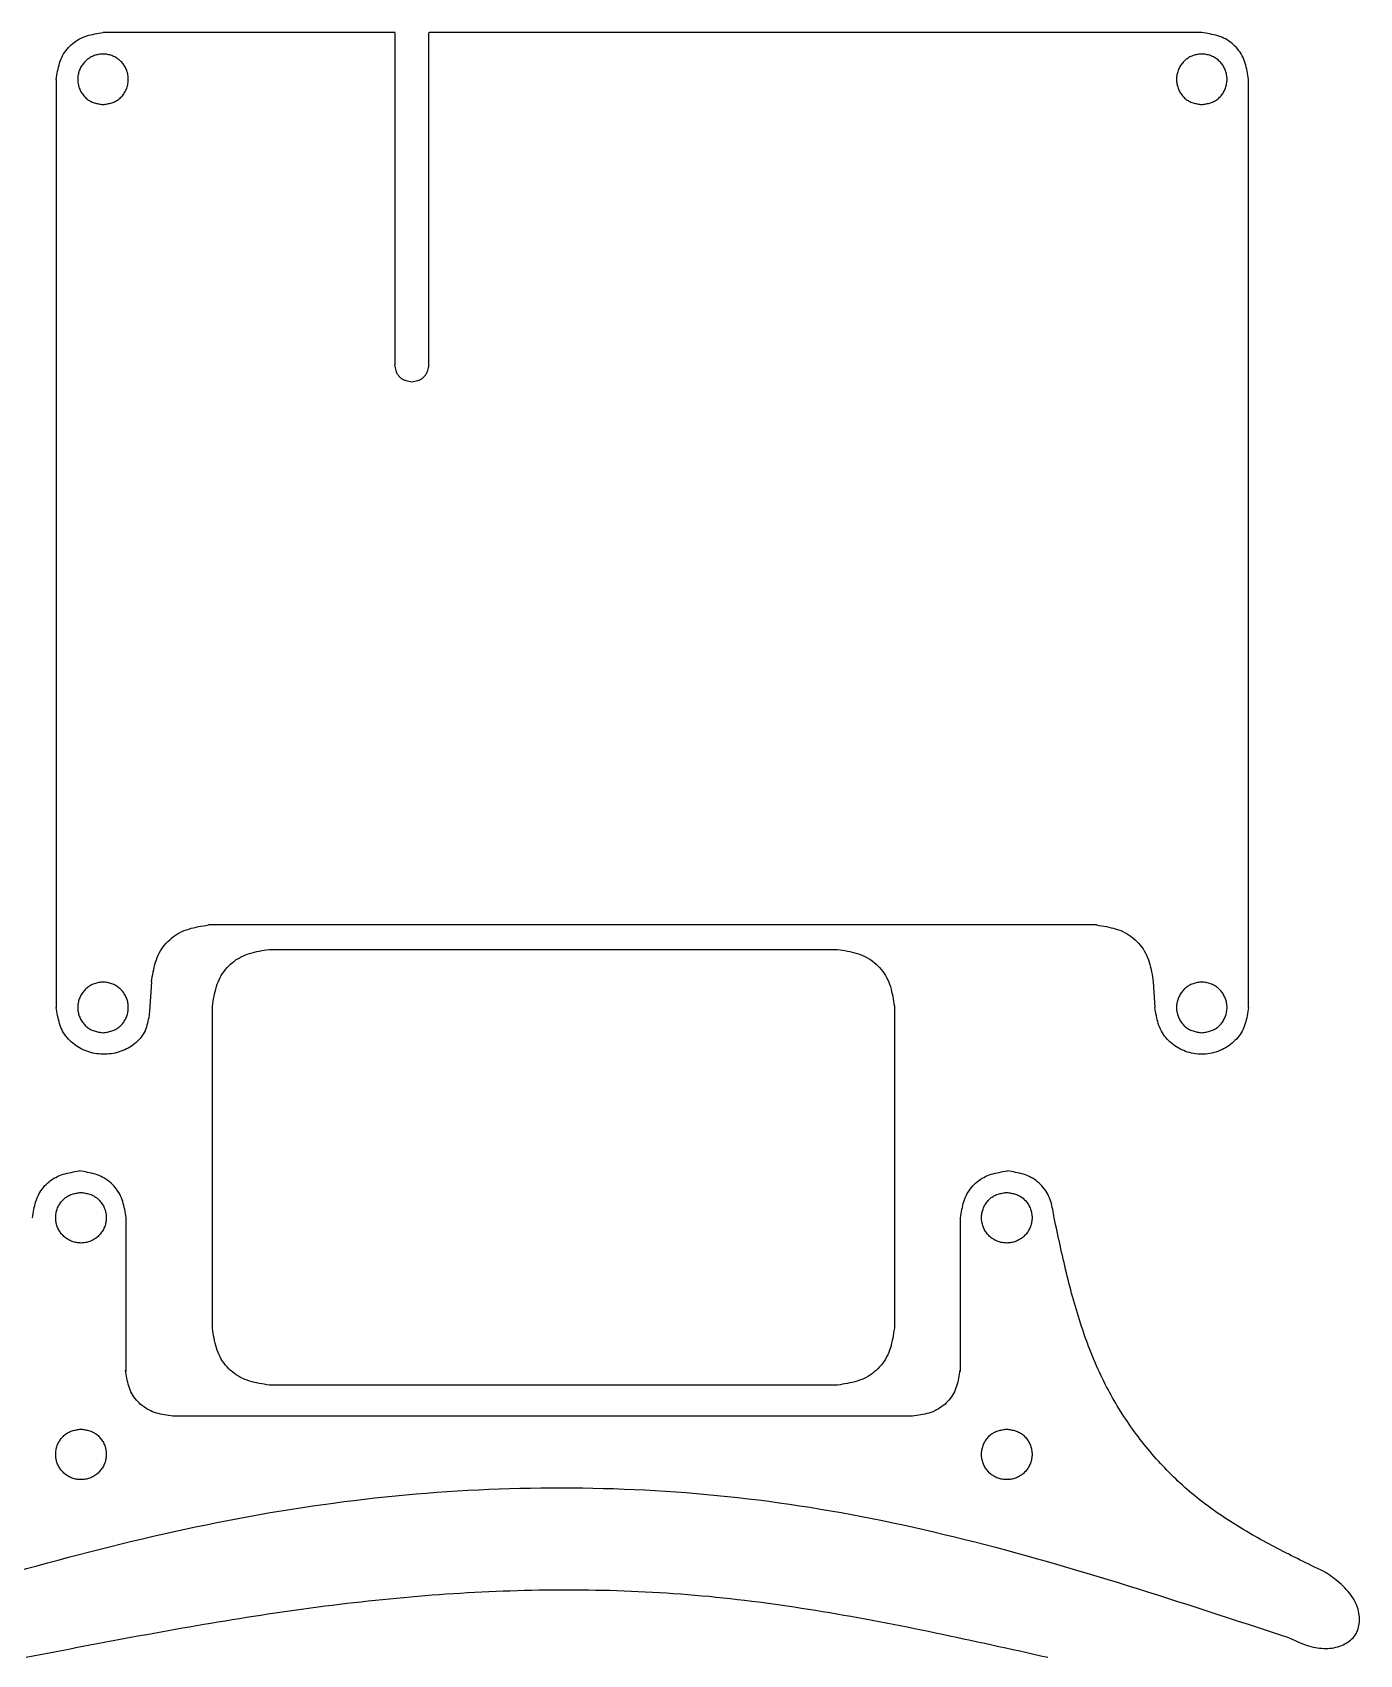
# Model space of a CAD drawing. Extents: x 7 to 258, y 12 to 200.
# Drawn here: x 188.1 to 258.2, y 114.7 to 200.4 of the extents above; entities that cross this region are included whole.
import ezdxf

# ---------------------------------------------------------------- set-up
doc = ezdxf.new("R2010")
doc.units = 0
doc.layers.add('spacers', color=7, linetype='CONTINUOUS')
doc.layers.add('top', color=7, linetype='CONTINUOUS')

msp = doc.modelspace()

# ---------------------------------------------------------------- linework, layer by layer
at = {"layer": 'spacers', "color": 7}
for points in [[(200.621321, 151.969529), (230.621332, 151.969529)], [(200.621321, 151.969529), (200.621321, 151.969529)], [(197.621322, 131.96953), (197.621322, 148.96953)], [(233.621326, 148.96953), (233.621326, 131.96953)], [(193.063986, 129.693918), (193.063986, 137.80507)], [(237.116959, 129.69393), (237.116959, 137.805073)], [(230.621332, 128.96953), (200.621321, 128.96953)], [(234.583365, 127.323305), (195.530397, 127.323305)]]:
    msp.add_lwpolyline(points, dxfattribs=at)
at = {"layer": 'spacers', "color": 3}
for points in [[(190.683828, 139.140176), (190.683828, 139.140176)], [(239.554879, 139.140176), (239.554879, 139.140176)], [(190.683828, 126.646593), (190.683828, 126.646593)], [(239.554879, 126.646593), (239.554879, 126.646593)]]:
    msp.add_lwpolyline(points, dxfattribs=at)
at = {"layer": 'spacers', "color": 7}
for points, knots in [([(197.621322, 148.96953), (197.648541, 149.144604), (197.70265, 149.492623), (197.820225, 150.005933), (198.011662, 150.492047), (198.302454, 150.923375), (198.667478, 151.288399), (199.098805, 151.579191), (199.58492, 151.770627), (200.098228, 151.888201), (200.446247, 151.94231), (200.621321, 151.969529)], [0, 0, 0, 0, 0.53149, 1.056518, 1.57713, 2.088873, 2.605481, 3.117227, 3.637836, 4.162863, 4.694353, 4.694353, 4.694353, 4.694353]), ([(230.621332, 151.969529), (230.796406, 151.94231), (231.144423, 151.888202), (231.657728, 151.770623), (232.143842, 151.579194), (232.575162, 151.288396), (232.940187, 150.923376), (233.23097, 150.492044), (233.422413, 150.005934), (233.539992, 149.492624), (233.594104, 149.144604), (233.621326, 148.96953)], [0, 0, 0, 0, 0.531489, 1.05651, 1.57712, 2.08886, 2.605467, 3.117207, 3.63782, 4.162849, 4.694341, 4.694341, 4.694341, 4.694341]), ([(188.126133, 137.80507), (188.148712, 137.948928), (188.193598, 138.234909), (188.290755, 138.656705), (188.448497, 139.056459), (188.687943, 139.411495), (188.988662, 139.712216), (189.343696, 139.951665), (189.74345, 140.109409), (190.165246, 140.206567), (190.451228, 140.251454), (190.595086, 140.274034)], [0, 0, 0, 0, 0.436824, 0.868377, 1.296335, 1.717937, 2.143531, 2.565134, 2.993091, 3.424645, 3.86147, 3.86147, 3.86147, 3.86147]), ([(193.063986, 137.80507), (193.041406, 137.948928), (192.996519, 138.234909), (192.899363, 138.656705), (192.741619, 139.056458), (192.502175, 139.411495), (192.201457, 139.712216), (191.846423, 139.951665), (191.446669, 140.109409), (191.024873, 140.206567), (190.738891, 140.251454), (190.595033, 140.274034)], [0, 0, 0, 0, 0.436824, 0.868378, 1.296336, 1.717937, 2.14353, 2.565133, 2.99309, 3.424644, 3.86147, 3.86147, 3.86147, 3.86147]), ([(237.116959, 137.805073), (237.139537, 137.948931), (237.184423, 138.234914), (237.281589, 138.656707), (237.439324, 139.056463), (237.678772, 139.411495), (237.979493, 139.712216), (238.334532, 139.951652), (238.734278, 140.109406), (239.156075, 140.20656), (239.44206, 140.251446), (239.585923, 140.274026)], [0, 0, 0, 0, 0.436825, 0.86838, 1.296335, 1.717935, 2.143529, 2.565138, 2.993081, 3.424633, 3.861471, 3.861471, 3.861471, 3.861471]), ([(242.05486, 137.805073), (242.032283, 137.948931), (241.987401, 138.234913), (241.890247, 138.656711), (241.732491, 139.056459), (241.493049, 139.411494), (241.192335, 139.712211), (240.837307, 139.951663), (240.437554, 140.109401), (240.015759, 140.206559), (239.72978, 140.251446), (239.585923, 140.274026)], [0, 0, 0, 0, 0.436824, 0.868377, 1.296337, 1.717936, 2.143525, 2.565118, 2.993078, 3.42463, 3.86145, 3.86145, 3.86145, 3.86145]), ([(256.416274, 119.063285), (255.603907, 119.457836), (253.984311, 120.244444), (251.622823, 121.545203), (249.427957, 123.076307), (247.506369, 124.919164), (245.875725, 127.002021), (244.494724, 129.38246), (243.453045, 132.041824), (242.678573, 134.90147), (242.263191, 136.835217), (242.05486, 137.80507)], [0, 0, 0, 0, 2.709202, 5.401275, 8.081181, 10.712129, 13.35724, 15.992566, 18.939208, 21.8967, 24.872476, 24.872476, 24.872476, 24.872476]), ([(200.621321, 128.96953), (200.446247, 128.99675), (200.098228, 129.050858), (199.584919, 129.168433), (199.098803, 129.359867), (198.667477, 129.650661), (198.302454, 130.015685), (198.011662, 130.447013), (197.820225, 130.933127), (197.70265, 131.446436), (197.648541, 131.794456), (197.621322, 131.96953)], [0, 0, 0, 0, 0.53149, 1.056517, 1.577129, 2.088873, 2.60548, 3.117224, 3.637836, 4.162863, 4.694353, 4.694353, 4.694353, 4.694353]), ([(233.621326, 131.96953), (233.594104, 131.794456), (233.539992, 131.446436), (233.422412, 130.933126), (233.23097, 130.447015), (232.940187, 130.015683), (232.575162, 129.650664), (232.143842, 129.359865), (231.657728, 129.168436), (231.144423, 129.050858), (230.796406, 128.99675), (230.621332, 128.96953)], [0, 0, 0, 0, 0.531491, 1.05652, 1.577133, 2.088873, 2.605481, 3.11722, 3.63783, 4.162851, 4.69434, 4.69434, 4.69434, 4.69434]), ([(195.530397, 127.323305), (195.384816, 127.34514), (195.095295, 127.388563), (194.667772, 127.483727), (194.263399, 127.63913), (193.903972, 127.874537), (193.599204, 128.169988), (193.356487, 128.519848), (193.197121, 128.914851), (193.098927, 129.331397), (193.053339, 129.614141), (193.030396, 129.756442)], [0, 0, 0, 0, 0.441592, 0.878212, 1.311774, 1.733228, 2.158017, 2.578141, 3.000696, 3.427435, 3.859814, 3.859814, 3.859814, 3.859814]), ([(237.083374, 129.756442), (237.060428, 129.614142), (237.014835, 129.331398), (236.916648, 128.914853), (236.757298, 128.519842), (236.514565, 128.169989), (236.209792, 127.874539), (235.850366, 127.63913), (235.445995, 127.483727), (235.018471, 127.388562), (234.728948, 127.34514), (234.583365, 127.323305)], [0, 0, 0, 0, 0.43238, 0.859118, 1.281668, 1.701799, 2.126593, 2.548045, 2.981606, 3.418224, 3.859822, 3.859822, 3.859822, 3.859822]), ([(175.693256, 115.63832), (178.623646, 116.552098), (184.478437, 118.377785), (193.344938, 120.821306), (202.223667, 122.635176), (211.107705, 123.558044), (219.898201, 123.609711), (228.689294, 122.757657), (237.369241, 120.929312), (245.936928, 118.443099), (251.58948, 116.574295), (254.420511, 115.63832)], [0, 0, 0, 0, 9.208478, 18.398136, 27.581191, 36.360372, 45.149522, 53.911366, 62.803248, 71.718186, 80.663172, 80.663172, 80.663172, 80.663172]), ([(254.420511, 115.63832), (254.576089, 115.566748), (254.886264, 115.424056), (255.361676, 115.235553), (255.829291, 115.107642), (256.284914, 115.054436), (256.719317, 115.073406), (257.123908, 115.170317), (257.481217, 115.336273), (257.778561, 115.555215), (258.011437, 115.839815), (258.144225, 116.182737), (258.188105, 116.549375), (258.156328, 116.942059), (258.041156, 117.341835), (257.843484, 117.729124), (257.57255, 118.099284), (257.230719, 118.443051), (256.832321, 118.763718), (256.555249, 118.96322), (256.416274, 119.063287)], [0, 0, 0, 0, 0.513731, 1.024219, 1.532778, 1.963222, 2.395315, 2.830701, 3.202301, 3.57028, 3.929938, 4.289593, 4.657572, 5.029172, 5.464555, 5.896648, 6.327101, 6.835654, 7.346137, 7.859873, 7.859873, 7.859873, 7.859873]), ([(187.787418, 114.601473), (189.78511, 114.987735), (193.780039, 115.760173), (199.794406, 116.808108), (205.814186, 117.628487), (211.840019, 118.115312), (217.848256, 118.223042), (223.863731, 117.897594), (229.848173, 117.075632), (235.800218, 115.920513), (239.748889, 115.041466), (241.725337, 114.601473)], [0, 0, 0, 0, 6.10404, 12.206695, 18.31285, 24.323625, 30.332377, 36.327526, 42.376774, 48.438189, 54.512585, 54.512585, 54.512585, 54.512585])]:
    msp.add_open_spline(points, degree=3, knots=knots, dxfattribs=at)
at = {"layer": 'spacers', "color": 3}
for points, knots in [([(190.683828, 139.140176), (190.605616, 139.127984), (190.450437, 139.103794), (190.222285, 139.051431), (190.007336, 138.966268), (189.818056, 138.835776), (189.657136, 138.67216), (189.524373, 138.4806), (189.424856, 138.267705), (189.362916, 138.039751), (189.341642, 137.804896), (189.362949, 137.569877), (189.424613, 137.341834), (189.523859, 137.129828), (189.657572, 136.940754), (189.819575, 136.778794), (190.008554, 136.645154), (190.220374, 136.545868), (190.448422, 136.484162), (190.683828, 136.4629), (190.919234, 136.484162), (191.147281, 136.545867), (191.3591, 136.645155), (191.548079, 136.778795), (191.710081, 136.940755), (191.843795, 137.129827), (191.943039, 137.341835), (192.004704, 137.569878), (192.026011, 137.804897), (192.004737, 138.039752), (191.942798, 138.267705), (191.843281, 138.4806), (191.710519, 138.672161), (191.549599, 138.835776), (191.360319, 138.966267), (191.14537, 139.051432), (190.917219, 139.103794), (190.76204, 139.127984), (190.683828, 139.140176)], [0, 0, 0, 0, 0.237449, 0.471117, 0.701096, 0.926359, 1.155464, 1.386083, 1.622291, 1.857038, 2.091236, 2.325975, 2.561249, 2.796472, 3.024517, 3.252521, 3.480458, 3.715455, 3.950619, 4.185714, 4.420807, 4.655971, 4.890966, 5.118904, 5.346908, 5.574953, 5.810175, 6.04545, 6.28019, 6.514386, 6.749133, 6.985341, 7.215959, 7.445065, 7.670329, 7.900306, 8.133974, 8.371421, 8.371421, 8.371421, 8.371421]), ([(239.554879, 139.140176), (239.476663, 139.127984), (239.32148, 139.103795), (239.093324, 139.051431), (238.878373, 138.966269), (238.689094, 138.835776), (238.528172, 138.672164), (238.395419, 138.480597), (238.2959, 138.267705), (238.233955, 138.039753), (238.212678, 137.804897), (238.233989, 137.569878), (238.295659, 137.341835), (238.394905, 137.12983), (238.52861, 136.940751), (238.690614, 136.778796), (238.879591, 136.645153), (239.091413, 136.545868), (239.319465, 136.484161), (239.554872, 136.4629), (239.790277, 136.484162), (240.018319, 136.545869), (240.230139, 136.645153), (240.419115, 136.778797), (240.58112, 136.940752), (240.714822, 137.129833), (240.814087, 137.34183), (240.875747, 137.569879), (240.897049, 137.804897), (240.87578, 138.039751), (240.813846, 138.267709), (240.714308, 138.480594), (240.581558, 138.672164), (240.420635, 138.835774), (240.231357, 138.966269), (240.016408, 139.05143), (239.788262, 139.103794), (239.633088, 139.127984), (239.554879, 139.140176)], [0, 0, 0, 0, 0.237459, 0.471128, 0.701109, 0.92637, 1.155477, 1.386092, 1.6223, 1.857048, 2.091244, 2.325985, 2.561261, 2.796484, 3.024526, 3.25253, 3.480465, 3.715464, 3.95063, 4.185734, 4.420819, 4.655978, 4.890976, 5.118911, 5.346916, 5.574956, 5.810185, 6.045459, 6.280199, 6.514395, 6.749142, 6.985355, 7.215969, 7.445076, 7.670337, 7.900317, 8.13398, 8.371419, 8.371419, 8.371419, 8.371419]), ([(190.683828, 126.646593), (190.605616, 126.6344), (190.450437, 126.61021), (190.222285, 126.557848), (190.007336, 126.472685), (189.818055, 126.342195), (189.657136, 126.178578), (189.524373, 125.987018), (189.424856, 125.774122), (189.362916, 125.546169), (189.341642, 125.311315), (189.362949, 125.076296), (189.424613, 124.848253), (189.52386, 124.636247), (189.657572, 124.447173), (189.819574, 124.285212), (190.008554, 124.151572), (190.220374, 124.052285), (190.448421, 123.990577), (190.683828, 123.969314), (190.919234, 123.990579), (191.147281, 124.052285), (191.3591, 124.151572), (191.548079, 124.285212), (191.710081, 124.447172), (191.843795, 124.636245), (191.943039, 124.848252), (192.004704, 125.076295), (192.026011, 125.311314), (192.004737, 125.546169), (191.942798, 125.774122), (191.843281, 125.987017), (191.710519, 126.178578), (191.549599, 126.342193), (191.360319, 126.472685), (191.14537, 126.557848), (190.917218, 126.610209), (190.76204, 126.6344), (190.683828, 126.646593)], [0, 0, 0, 0, 0.237449, 0.471117, 0.701095, 0.926358, 1.155464, 1.386083, 1.622291, 1.857038, 2.091234, 2.325974, 2.561248, 2.796469, 3.024515, 3.25252, 3.480458, 3.715454, 3.950619, 4.185714, 4.420807, 4.655972, 4.890967, 5.118904, 5.346909, 5.574953, 5.810176, 6.04545, 6.280191, 6.514387, 6.749134, 6.985342, 7.21596, 7.445066, 7.670329, 7.900307, 8.133974, 8.371422, 8.371422, 8.371422, 8.371422]), ([(239.554879, 126.646593), (239.476663, 126.634401), (239.32148, 126.610211), (239.093324, 126.557848), (238.878373, 126.472687), (238.689094, 126.342193), (238.528172, 126.178581), (238.395419, 125.987015), (238.2959, 125.774122), (238.233955, 125.54617), (238.212678, 125.311315), (238.233989, 125.076295), (238.295659, 124.848253), (238.394906, 124.636249), (238.52861, 124.447171), (238.690614, 124.285214), (238.879591, 124.15157), (239.091413, 124.052285), (239.319465, 123.990576), (239.554872, 123.969314), (239.790277, 123.990579), (240.018319, 124.052287), (240.230139, 124.15157), (240.419115, 124.285214), (240.58112, 124.447169), (240.714822, 124.636251), (240.814087, 124.848248), (240.875747, 125.076296), (240.897049, 125.311314), (240.87578, 125.546169), (240.813846, 125.774127), (240.714308, 125.987011), (240.581558, 126.178581), (240.420635, 126.342191), (240.231357, 126.472687), (240.016408, 126.557847), (239.788262, 126.610209), (239.633088, 126.6344), (239.554879, 126.646593)], [0, 0, 0, 0, 0.237459, 0.471128, 0.701109, 0.92637, 1.155477, 1.386092, 1.6223, 1.857048, 2.091244, 2.325985, 2.56126, 2.796481, 3.024523, 3.252529, 3.480464, 3.715463, 3.95063, 4.185734, 4.420819, 4.655978, 4.890976, 5.118911, 5.346916, 5.574957, 5.810185, 6.045459, 6.2802, 6.514395, 6.749142, 6.985355, 7.215969, 7.445076, 7.670337, 7.900317, 8.13398, 8.371419, 8.371419, 8.371419, 8.371419])]:
    msp.add_open_spline(points, degree=3, knots=knots, dxfattribs=at)
at = {"layer": 'top', "color": 7}
for points in [[(207.27442, 200.374637), (191.848706, 200.374637)], [(207.246593, 200.368292), (207.246593, 182.839972), (207.237787, 182.839972)], [(209.054593, 182.839972), (209.045787, 182.839972), (209.045787, 200.381743)], [(249.848709, 200.374637), (209.063062, 200.374637)], [(189.379756, 197.90568), (189.379756, 148.905682)], [(252.317673, 148.905682), (252.317673, 197.90568)], [(244.288197, 153.25968), (197.409221, 153.259683)], [(194.409218, 150.25968), (194.30836, 148.689873)], [(247.288191, 150.259677), (247.379772, 148.905682)]]:
    msp.add_lwpolyline(points, dxfattribs=at)
at = {"layer": 'top', "color": 3}
for points in [[(191.848709, 196.570589), (191.848709, 196.570589)], [(249.848709, 196.570589), (249.848709, 196.570589)], [(191.848709, 147.570588), (191.848709, 147.570588)], [(249.848709, 147.570588), (249.848709, 147.570588)]]:
    msp.add_lwpolyline(points, dxfattribs=at)
at = {"layer": 'top', "color": 7}
for points, knots in [([(189.379756, 197.90568), (189.402335, 198.04954), (189.44722, 198.335522), (189.544376, 198.757319), (189.702119, 199.157072), (189.941566, 199.512106), (190.242284, 199.812824), (190.597317, 200.05227), (190.997071, 200.210014), (191.418868, 200.30717), (191.70485, 200.352057), (191.848709, 200.374637)], [0, 0, 0, 0, 0.436827, 0.868381, 1.296338, 1.717938, 2.143529, 2.565129, 2.993086, 3.424642, 3.861467, 3.861467, 3.861467, 3.861467]), ([(252.317673, 197.90568), (252.295089, 198.04954), (252.250192, 198.335521), (252.153038, 198.757317), (251.995309, 199.157075), (251.75586, 199.512106), (251.455139, 199.812827), (251.100098, 200.052265), (250.700347, 200.210017), (250.278551, 200.307169), (249.992568, 200.352057), (249.848709, 200.374637)], [0, 0, 0, 0, 0.436829, 0.868383, 1.296336, 1.717936, 2.14353, 2.565139, 2.993088, 3.424646, 3.861472, 3.861472, 3.861472, 3.861472]), ([(207.237787, 182.839972), (207.24608, 182.787276), (207.262561, 182.682549), (207.298301, 182.528167), (207.356468, 182.38209), (207.444851, 182.2528), (207.555633, 182.143641), (207.686278, 182.056795), (207.833211, 181.999622), (207.988273, 181.964565), (208.093345, 181.948479), (208.14619, 181.940389)], [0, 0, 0, 0, 0.160023, 0.318021, 0.474578, 0.628647, 0.78429, 0.938574, 1.095839, 1.254332, 1.414703, 1.414703, 1.414703, 1.414703]), ([(208.14619, 181.940389), (208.199035, 181.948479), (208.304108, 181.964563), (208.459171, 181.999621), (208.606104, 182.056794), (208.736748, 182.143642), (208.847529, 182.2528), (208.935912, 182.382091), (208.994081, 182.528167), (209.029826, 182.682548), (209.046302, 182.787276), (209.054593, 182.839972)], [0, 0, 0, 0, 0.16037, 0.318864, 0.476131, 0.630414, 0.786056, 0.940125, 1.096683, 1.254682, 1.414704, 1.414704, 1.414704, 1.414704]), ([(194.409218, 150.25968), (194.436438, 150.434755), (194.490546, 150.782775), (194.608121, 151.296084), (194.799559, 151.782198), (195.09035, 152.213525), (195.455374, 152.578549), (195.886702, 152.869342), (196.372817, 153.060778), (196.886126, 153.178354), (197.234146, 153.232463), (197.409221, 153.259683)], [0, 0, 0, 0, 0.531491, 1.056519, 1.57713, 2.088873, 2.605481, 3.117227, 3.637837, 4.162866, 4.694356, 4.694356, 4.694356, 4.694356]), ([(244.288197, 153.25968), (244.463273, 153.23246), (244.811294, 153.178352), (245.324602, 153.060778), (245.810711, 152.869334), (246.242041, 152.578549), (246.607064, 152.21352), (246.897865, 151.782197), (247.089305, 151.296082), (247.20688, 150.782773), (247.260977, 150.434752), (247.288191, 150.259677)], [0, 0, 0, 0, 0.531495, 1.056523, 1.577122, 2.088873, 2.605481, 3.117228, 3.63784, 4.162868, 4.694356, 4.694356, 4.694356, 4.694356]), ([(194.30836, 148.689873), (194.287059, 148.55029), (194.244911, 148.274107), (194.150214, 147.869821), (193.991055, 147.495397), (193.744957, 147.177694), (193.442309, 146.917097), (193.088863, 146.703619), (192.696935, 146.545368), (192.276694, 146.451329), (191.846488, 146.425357), (191.415502, 146.467938), (190.993968, 146.58032), (190.59926, 146.761215), (190.244777, 147.005993), (189.942439, 147.303985), (189.701447, 147.654638), (189.543976, 148.052394), (189.447095, 148.474289), (189.402318, 148.761139), (189.379756, 148.905682)], [0, 0, 0, 0, 0.423547, 0.838047, 1.243178, 1.633175, 2.032304, 2.435172, 2.866742, 3.294599, 3.721456, 4.154342, 4.588299, 5.024325, 5.450326, 5.874202, 6.291316, 6.716908, 7.14896, 7.587802, 7.587802, 7.587802, 7.587802]), ([(252.317673, 148.905682), (252.295105, 148.761047), (252.250329, 148.474081), (252.153485, 148.052176), (251.996072, 147.654683), (251.754881, 147.304619), (251.452327, 147.006985), (251.097863, 146.761468), (250.703835, 146.577536), (250.282306, 146.463049), (249.848711, 146.423594), (249.415117, 146.463048), (248.99359, 146.577541), (248.599558, 146.76146), (248.245102, 147.006992), (247.942543, 147.304618), (247.701345, 147.654681), (247.543933, 148.052176), (247.447094, 148.47408), (247.402333, 148.761047), (247.379772, 148.905682)], [0, 0, 0, 0, 0.439117, 0.871235, 1.296504, 1.71301, 2.136653, 2.563277, 3.000486, 3.434809, 3.867249, 4.299683, 4.734, 5.17122, 5.597834, 6.021481, 6.437991, 6.86326, 7.295376, 7.73449, 7.73449, 7.73449, 7.73449])]:
    msp.add_open_spline(points, degree=3, knots=knots, dxfattribs=at)
at = {"layer": 'top', "color": 3}
for points, knots in [([(191.848709, 196.570589), (191.770497, 196.58278), (191.615318, 196.60697), (191.387166, 196.659331), (191.172216, 196.744494), (190.982935, 196.874984), (190.822015, 197.0386), (190.689254, 197.230162), (190.589735, 197.443056), (190.527796, 197.67101), (190.506523, 197.905864), (190.52783, 198.140883), (190.589494, 198.368926), (190.688741, 198.580931), (190.822453, 198.770005), (190.984455, 198.931966), (191.173435, 199.065607), (191.385255, 199.164894), (191.613302, 199.2266), (191.848709, 199.247862), (192.084115, 199.2266), (192.312162, 199.164894), (192.523981, 199.065607), (192.71296, 198.931967), (192.874961, 198.770006), (193.008676, 198.580934), (193.107919, 198.368927), (193.169585, 198.140883), (193.190892, 197.905864), (193.169618, 197.671009), (193.107678, 197.443056), (193.008162, 197.230162), (192.8754, 197.038601), (192.714479, 196.874985), (192.5252, 196.744494), (192.310251, 196.65933), (192.0821, 196.60697), (191.926921, 196.58278), (191.848709, 196.570589)], [0, 0, 0, 0, 0.237449, 0.471116, 0.701095, 0.926358, 1.155464, 1.386083, 1.622291, 1.857038, 2.091234, 2.325974, 2.561248, 2.796469, 3.024515, 3.25252, 3.480458, 3.715454, 3.950619, 4.185713, 4.420806, 4.655971, 4.890966, 5.118903, 5.346908, 5.574952, 5.810174, 6.045449, 6.28019, 6.514386, 6.749133, 6.98534, 7.215959, 7.445064, 7.670328, 7.900305, 8.133972, 8.37142, 8.37142, 8.37142, 8.37142]), ([(249.848709, 196.570589), (249.770498, 196.582781), (249.61532, 196.606971), (249.387171, 196.659328), (249.172227, 196.7445), (248.982939, 196.87498), (248.822018, 197.038603), (248.689246, 197.230158), (248.589737, 197.443057), (248.527807, 197.67101), (248.506539, 197.905864), (248.52784, 198.140882), (248.589496, 198.368925), (248.688733, 198.580936), (248.822456, 198.770003), (248.984458, 198.93197), (249.173445, 199.0656), (249.385259, 199.164898), (249.613304, 199.226601), (249.848709, 199.247866), (250.084116, 199.226599), (250.312168, 199.164893), (250.523994, 199.065612), (250.712968, 198.931966), (250.874964, 198.770004), (251.008685, 198.580936), (251.107927, 198.368926), (251.169599, 198.140884), (251.19091, 197.905864), (251.169632, 197.671009), (251.107686, 197.443057), (251.008171, 197.23016), (250.875401, 197.038604), (250.714488, 196.874987), (250.525212, 196.744489), (250.310257, 196.659331), (250.082101, 196.606971), (249.92692, 196.582781), (249.848709, 196.570589)], [0, 0, 0, 0, 0.237445, 0.471113, 0.701082, 0.926353, 1.155461, 1.386084, 1.622289, 1.857033, 2.091229, 2.325969, 2.561241, 2.796459, 3.024509, 3.252515, 3.480461, 3.715448, 3.950614, 4.185704, 4.420797, 4.655969, 4.890973, 5.118903, 5.346903, 5.574952, 5.810175, 6.045451, 6.280192, 6.514388, 6.749136, 6.985344, 7.215966, 7.445068, 7.670324, 7.900311, 8.133986, 8.371432, 8.371432, 8.371432, 8.371432]), ([(191.848709, 147.570588), (191.770497, 147.58278), (191.615318, 147.606969), (191.387166, 147.65933), (191.172216, 147.744493), (190.982936, 147.874985), (190.822015, 148.0386), (190.689254, 148.230161), (190.589735, 148.443055), (190.527796, 148.67101), (190.506523, 148.905865), (190.52783, 149.140884), (190.589494, 149.368927), (190.68874, 149.580933), (190.822453, 149.770007), (190.984456, 149.931967), (191.173434, 150.06561), (191.385255, 150.164894), (191.613302, 150.226601), (191.848709, 150.247864), (192.084115, 150.226599), (192.312162, 150.164893), (192.523981, 150.065606), (192.71296, 149.931966), (192.874961, 149.770005), (193.008676, 149.580933), (193.107919, 149.368926), (193.169585, 149.140884), (193.190892, 148.905865), (193.169618, 148.67101), (193.107679, 148.443056), (193.008162, 148.230161), (192.875399, 148.038601), (192.714479, 147.874985), (192.5252, 147.744493), (192.310251, 147.65933), (192.0821, 147.606969), (191.926921, 147.58278), (191.848709, 147.570588)], [0, 0, 0, 0, 0.237449, 0.471116, 0.701095, 0.926358, 1.155464, 1.386082, 1.622291, 1.857038, 2.091236, 2.325975, 2.561249, 2.796471, 3.024517, 3.252521, 3.48046, 3.715456, 3.95062, 4.185715, 4.420808, 4.655973, 4.890968, 5.118905, 5.34691, 5.574954, 5.810177, 6.045451, 6.280189, 6.514387, 6.749135, 6.985343, 7.21596, 7.445066, 7.67033, 7.900307, 8.133974, 8.371422, 8.371422, 8.371422, 8.371422]), ([(249.848709, 147.570588), (249.770498, 147.58278), (249.61532, 147.60697), (249.387171, 147.659327), (249.172226, 147.744499), (248.982939, 147.874981), (248.822018, 148.038602), (248.689246, 148.230157), (248.589737, 148.443056), (248.527807, 148.671011), (248.506539, 148.905865), (248.52784, 149.140883), (248.589496, 149.368926), (248.688732, 149.580937), (248.822456, 149.770005), (248.984459, 149.931971), (249.173444, 150.065603), (249.38526, 150.164897), (249.613304, 150.2266), (249.848709, 150.247865), (250.084116, 150.226598), (250.312168, 150.164892), (250.523994, 150.065611), (250.712968, 149.931965), (250.874964, 149.770003), (251.008685, 149.580935), (251.107927, 149.368925), (251.169599, 149.140885), (251.19091, 148.905865), (251.169632, 148.671009), (251.107686, 148.443057), (251.008171, 148.230159), (250.875401, 148.038603), (250.714488, 147.874986), (250.525212, 147.744488), (250.310257, 147.659331), (250.082101, 147.60697), (249.92692, 147.58278), (249.848709, 147.570588)], [0, 0, 0, 0, 0.237445, 0.471113, 0.701082, 0.926354, 1.155461, 1.386083, 1.622288, 1.857034, 2.091231, 2.32597, 2.561241, 2.796461, 3.024511, 3.252516, 3.480464, 3.715449, 3.950615, 4.185706, 4.420798, 4.65597, 4.890974, 5.118904, 5.346904, 5.574953, 5.810176, 6.045451, 6.28019, 6.514388, 6.749137, 6.985345, 7.215967, 7.445069, 7.670325, 7.900312, 8.133987, 8.371433, 8.371433, 8.371433, 8.371433])]:
    msp.add_open_spline(points, degree=3, knots=knots, dxfattribs=at)

doc.saveas('drawing.dxf')
